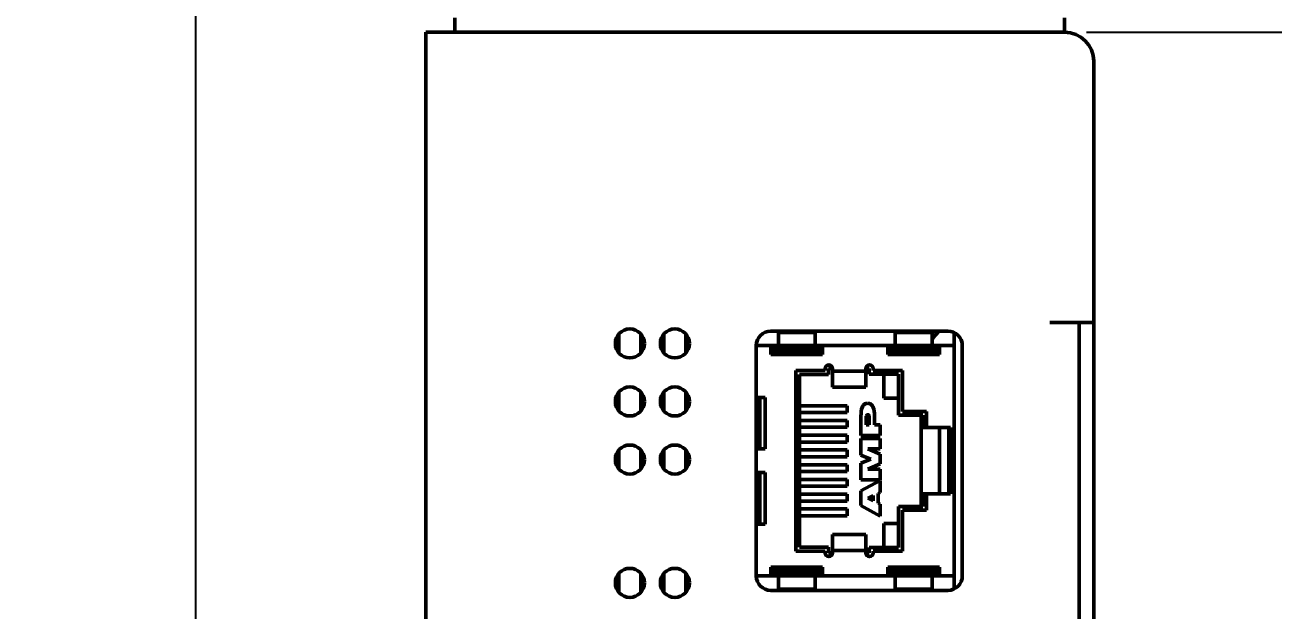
# Model space of a CAD drawing. Header units: millimetres. Extents: x 1391 to 4749, y -272 to 879.
# Drawn here: x 1797.2 to 1883.2, y 401.4 to 441.8 of the extents above; entities that cross this region are included whole.
import ezdxf

# ---------------------------------------------------------------- set-up
doc = ezdxf.new("R2010")
doc.units = ezdxf.units.MM
doc.header["$LTSCALE"] = 3
doc.layers.get('0').update_dxf_attribs({"lineweight": 25})
doc.layers.add('외형선(ISO)', color=7, linetype='Continuous', lineweight=50)
doc.layers.add('치수(ISO)', color=7, linetype='Continuous', lineweight=25)
doc.styles.add('레이블 문자 (JIS)', font='')
doc.styles.get('레이블 문자 (JIS)').set_extended_font_data('Gulim')
doc.dimstyles.new('복사 대상기본값 (JIS)', dxfattribs={"dimscale": 3, "dimtxt": 3, "dimasz": 2, "dimexe": 1, "dimexo": 0.5, "dimgap": 0.8, "dimtad": 1, "dimdsep": 46, "dimtxsty": '레이블 문자 (JIS)', "dimblk": 'Filled-1', "dimcen": 0.09, "dimdle": 10, "dimclrd": 256, "dimclre": 256, "dimclrt": 256, "dimazin": 2, "dimtfac": 0.666667, "dimtmove": 0, "dimatfit": 3, "dimldrblk": 'OPEN', "dimfxl": 1, "dimtolj": 1, "dimtzin": 0, "dimlwd": -1, "dimlwe": -1, "dimarcsym": 0})

# ---------------------------------------------------------------- blocks, each defined once
blk = doc.blocks.new('Filled-1')
at = {"color": 0}
for p, q in [((0, 0), (-1, 0.25)), ((-1, 0.25), (-1, -0.25)), ((-1, 0), (0, 0)), ((-1, -0.25), (0, 0))]:
    blk.add_line(p, q, dxfattribs=at)
at = {"color": 0, "flags": 128}
blk.add_lwpolyline([(-1, -0.25), (0, 0), (-1, 0.25), (-1, -0.25)], dxfattribs=at)
at = {"color": 0}
blk.add_solid([(-1, -0.25), (0, 0), (-1, 0.25), (-1, -0.25)], dxfattribs=at)
blk = doc.blocks.new('*D13')
at = {"layer": 'Defpoints', "color": 0}
for p in [(1865.801, 456.269), (1943.517, 456.269), (1858.301, 244.269)]:
    blk.add_point(p, dxfattribs=at)
at = {"layer": '치수(ISO)'}
for p, q in [((1867.301, 456.269), (1946.517, 456.269)), ((1943.517, 250.269), (1943.517, 450.269)), ((1859.801, 244.269), (1946.517, 244.269))]:
    blk.add_line(p, q, dxfattribs=at)
at = {"layer": '치수(ISO)', "linetype": 'ByBlock', "xscale": 6, "yscale": 6, "zscale": 6}
for p, rotation in [((1943.517, 456.269), 90), ((1943.517, 244.269), 270)]:
    blk.add_blockref('Filled-1', p, dxfattribs=dict(at, rotation=rotation))
at = {"layer": '치수(ISO)', "insert": (1931.865, 350.329), "char_height": 9, "attachment_point": 2, "rotation": 90, "style": '레이블 문자 (JIS)'}
blk.add_mtext('\\A1;212', dxfattribs=at)
blk = doc.blocks.new('_Open')
at = {"color": 0, "linetype": 'ByBlock', "lineweight": -2}
for p, q in [((-1, 0.167), (0, 0)), ((-1, -0.167), (0, 0)), ((0, 0), (-1, 0))]:
    blk.add_line(p, q, dxfattribs=at)
blk = doc.blocks.new('*D14')
at = {"layer": 'Defpoints', "color": 0}
for p in [(1868.801, 441.269), (1925.517, 441.269), (1868.801, 259.269)]:
    blk.add_point(p, dxfattribs=at)
at = {"layer": '치수(ISO)'}
for p, q in [((1870.301, 441.269), (1928.517, 441.269)), ((1925.517, 265.269), (1925.517, 435.269)), ((1870.301, 259.269), (1928.517, 259.269))]:
    blk.add_line(p, q, dxfattribs=at)
at = {"layer": '치수(ISO)', "linetype": 'ByBlock', "xscale": 6, "yscale": 6, "zscale": 6}
for p, rotation in [((1925.517, 441.269), 90), ((1925.517, 259.269), 270)]:
    blk.add_blockref('Filled-1', p, dxfattribs=dict(at, rotation=rotation))
at = {"layer": '치수(ISO)', "insert": (1913.865, 350.329), "char_height": 9, "attachment_point": 2, "rotation": 90, "style": '레이블 문자 (JIS)'}
blk.add_mtext('\\A1;182', dxfattribs=at)
blk = doc.blocks.new('*D20')
at = {"layer": 'Defpoints', "color": 0}
for p in [(1808.941, 451.269), (1838.051, 451.269), (1824.801, 249.769)]:
    blk.add_point(p, dxfattribs=at)
at = {"layer": '치수(ISO)'}
for p, q in [((1836.551, 451.269), (1805.941, 451.269)), ((1808.941, 255.769), (1808.941, 445.269)), ((1823.301, 249.769), (1805.941, 249.769))]:
    blk.add_line(p, q, dxfattribs=at)
at = {"layer": '치수(ISO)', "linetype": 'ByBlock', "xscale": 6, "yscale": 6, "zscale": 6}
for p, rotation in [((1808.941, 451.269), 90), ((1808.941, 249.769), 270)]:
    blk.add_blockref('Filled-1', p, dxfattribs=dict(at, rotation=rotation))
at = {"layer": '치수(ISO)', "insert": (1797.313, 347.499), "char_height": 9, "attachment_point": 2, "rotation": 90, "style": '레이블 문자 (JIS)'}
blk.add_mtext('\\A1;202', dxfattribs=at)

msp = doc.modelspace()

# ---------------------------------------------------------------- linework, layer by layer
at = {"layer": '외형선(ISO)', "color": 0}
for p, q in [((1826.801, 441.269), (1826.801, 442.269)), ((1868.801, 442.269), (1868.801, 441.269)), ((1824.801, 259.269), (1824.801, 441.269)), ((1826.801, 441.269), (1824.801, 441.269)), ((1826.801, 441.269), (1868.801, 441.269)), ((1870.801, 439.269), (1870.801, 421.269)), ((1838.101, 420.481), (1838.101, 419.158)), ((1839.601, 419.158), (1839.601, 420.481)), ((1839.601, 420.481), (1839.601, 419.158)), ((1841.201, 420.481), (1841.201, 419.158)), ((1842.701, 420.481), (1842.701, 419.158)), ((1848.561, 420.669), (1860.753, 420.669)), ((1849.08, 420.584), (1849.08, 420.261)), ((1851.62, 420.584), (1849.08, 420.584)), ((1851.62, 420.584), (1851.62, 420.261)), ((1857.132, 420.584), (1857.132, 420.261)), ((1859.672, 420.584), (1857.132, 420.584)), ((1859.672, 420.584), (1859.672, 420.261)), ((1861.201, 419.669), (1861.201, 420.563)), ((1867.791, 421.259), (1867.791, 421.269)), ((1867.791, 421.269), (1870.801, 421.269)), ((1867.801, 421.259), (1867.791, 421.259)), ((1869.801, 421.259), (1867.801, 421.259)), ((1869.801, 421.269), (1869.801, 279.269)), ((1870.801, 421.269), (1870.801, 279.269)), ((1847.561, 403.794), (1847.561, 419.669)), ((1848.572, 419.669), (1847.561, 419.669)), ((1849.08, 419.669), (1848.572, 419.669)), ((1848.572, 419.06), (1848.572, 419.669)), ((1849.08, 419.669), (1849.08, 420.261)), ((1851.62, 419.669), (1849.08, 419.669)), ((1851.62, 419.669), (1851.62, 420.261)), ((1852.128, 419.669), (1851.62, 419.669)), ((1856.624, 419.669), (1852.128, 419.669)), ((1852.128, 419.06), (1852.128, 419.669)), ((1857.132, 419.669), (1856.624, 419.669)), ((1856.624, 419.06), (1856.624, 419.669)), ((1857.132, 419.669), (1857.132, 420.261)), ((1859.672, 419.669), (1857.132, 419.669)), ((1859.672, 419.669), (1859.672, 420.261)), ((1860.18, 419.669), (1859.672, 419.669)), ((1861.201, 419.669), (1860.18, 419.669)), ((1860.18, 419.06), (1860.18, 419.669)), ((1861.201, 403.794), (1861.201, 419.669)), ((1861.753, 419.669), (1861.753, 403.794)), ((1849.08, 419.42), (1848.572, 419.42)), ((1852.128, 419.288), (1848.572, 419.288)), ((1852.128, 419.06), (1848.572, 419.06)), ((1851.62, 419.42), (1849.08, 419.42)), ((1849.08, 419.407), (1849.08, 419.42)), ((1851.62, 419.407), (1849.08, 419.407)), ((1852.128, 419.42), (1851.62, 419.42)), ((1851.62, 419.407), (1851.62, 419.42)), ((1857.132, 419.42), (1856.624, 419.42)), ((1860.18, 419.288), (1856.624, 419.288)), ((1860.18, 419.06), (1856.624, 419.06)), ((1859.672, 419.42), (1857.132, 419.42)), ((1857.132, 419.407), (1857.132, 419.42)), ((1859.672, 419.407), (1857.132, 419.407)), ((1860.18, 419.42), (1859.672, 419.42)), ((1859.672, 419.407), (1859.672, 419.42)), ((1859.753, 419.288), (1859.753, 419.42)), ((1850.274, 405.509), (1850.274, 417.955)), ((1850.274, 417.955), (1852.306, 417.955)), ((1852.306, 417.955), (1852.306, 418.082)), ((1852.535, 418.082), (1852.535, 417.688)), ((1852.814, 418.082), (1852.535, 418.082)), ((1852.814, 418.082), (1852.814, 417.907)), ((1855.1, 417.907), (1852.814, 417.907)), ((1852.814, 417.907), (1852.814, 417.056)), ((1855.1, 418.082), (1855.1, 417.907)), ((1855.329, 418.082), (1855.1, 418.082)), ((1855.1, 417.907), (1855.1, 417.056)), ((1855.329, 417.701), (1855.329, 418.082)), ((1855.608, 418.082), (1855.608, 417.955)), ((1855.608, 417.955), (1857.64, 417.955)), ((1857.64, 417.955), (1857.64, 415.135)), ((1850.528, 417.688), (1850.528, 405.775)), ((1852.535, 417.688), (1850.528, 417.688)), ((1852.814, 416.812), (1852.814, 417.056)), ((1855.1, 416.812), (1855.1, 417.056)), ((1857.361, 417.701), (1855.329, 417.701)), ((1856.345, 416.05), (1856.345, 417.701)), ((1857.361, 414.881), (1857.361, 417.701)), ((1838.101, 416.481), (1838.101, 415.158)), ((1839.601, 415.158), (1839.601, 416.481)), ((1839.601, 416.481), (1839.601, 415.158)), ((1841.201, 416.481), (1841.201, 415.158)), ((1842.701, 416.481), (1842.701, 415.158)), ((1855.1, 416.812), (1852.814, 416.812)), ((1847.561, 416.1), (1848.171, 416.1)), ((1847.81, 412.544), (1847.81, 416.1)), ((1848.171, 412.544), (1848.171, 416.1)), ((1853.83, 415.523), (1850.528, 415.523)), ((1853.83, 415.523), (1853.83, 415.053)), ((1857.361, 416.05), (1856.345, 416.05)), ((1853.83, 415.053), (1850.528, 415.053)), ((1853.83, 414.507), (1850.528, 414.507)), ((1853.83, 414.507), (1853.83, 414.037)), ((1854.77, 414.813), (1854.77, 413.471)), ((1855.14, 414.201), (1855.14, 414.813)), ((1855.337, 414.813), (1855.337, 414.201)), ((1855.705, 414.201), (1855.705, 414.813)), ((1857.361, 414.881), (1859.037, 414.881)), ((1857.64, 415.135), (1859.291, 415.135)), ((1858.91, 408.582), (1858.91, 414.881)), ((1859.037, 414.881), (1859.037, 414.018)), ((1859.291, 415.135), (1859.291, 414.018)), ((1853.83, 414.037), (1850.528, 414.037)), ((1855.337, 414.201), (1855.14, 414.201)), ((1856.091, 414.201), (1855.705, 414.201)), ((1856.091, 413.471), (1856.091, 414.201)), ((1859.037, 414.018), (1859.291, 414.018)), ((1859.291, 414.018), (1860.942, 414.018)), ((1860.18, 409.446), (1860.18, 414.018)), ((1860.815, 409.446), (1860.815, 414.018)), ((1860.815, 413.872), (1860.942, 413.872)), ((1860.942, 414.018), (1860.942, 409.446)), ((1853.83, 413.491), (1850.528, 413.491)), ((1853.83, 413.021), (1850.528, 413.021)), ((1853.83, 413.491), (1853.83, 413.021)), ((1854.77, 413.471), (1856.091, 413.471)), ((1854.77, 413.273), (1854.77, 412.125)), ((1856.091, 413.273), (1854.77, 413.273)), ((1856.091, 412.547), (1856.091, 413.273)), ((1860.815, 413.402), (1860.942, 413.402)), ((1838.101, 412.481), (1838.101, 411.158)), ((1839.601, 411.158), (1839.601, 412.481)), ((1839.601, 412.481), (1839.601, 411.158)), ((1841.201, 412.481), (1841.201, 411.158)), ((1842.701, 412.481), (1842.701, 411.158)), ((1847.561, 412.544), (1848.171, 412.544)), ((1853.83, 412.475), (1850.528, 412.475)), ((1853.83, 412.005), (1850.528, 412.005)), ((1853.83, 412.475), (1853.83, 412.005)), ((1854.77, 412.125), (1855.453, 411.849)), ((1855.453, 411.849), (1854.77, 411.573)), ((1856.091, 412.187), (1855.238, 412.547)), ((1855.238, 412.547), (1856.091, 412.547)), ((1856.091, 411.512), (1856.091, 412.187)), ((1860.815, 412.602), (1860.942, 412.602)), ((1860.815, 412.132), (1860.942, 412.132)), ((1853.83, 411.459), (1850.528, 411.459)), ((1853.83, 410.989), (1850.528, 410.989)), ((1853.83, 411.459), (1853.83, 410.989)), ((1854.77, 411.573), (1854.77, 410.426)), ((1855.238, 411.152), (1856.091, 411.512)), ((1856.091, 411.152), (1855.238, 411.152)), ((1856.091, 410.426), (1856.091, 411.152)), ((1860.815, 411.332), (1860.942, 411.332)), ((1847.561, 410.919), (1848.171, 410.919)), ((1847.81, 407.363), (1847.81, 410.919)), ((1848.171, 407.363), (1848.171, 410.919)), ((1853.83, 410.443), (1850.528, 410.443)), ((1853.83, 410.443), (1853.83, 409.973)), ((1854.77, 410.426), (1856.091, 410.426)), ((1856.091, 410.384), (1854.77, 409.652)), ((1856.091, 409.554), (1856.091, 410.384)), ((1860.815, 410.862), (1860.942, 410.862)), ((1853.83, 409.973), (1850.528, 409.973)), ((1853.83, 409.427), (1850.528, 409.427)), ((1853.83, 409.427), (1853.83, 408.957)), ((1854.77, 409.652), (1854.77, 408.654)), ((1855.238, 409.149), (1855.618, 409.329)), ((1855.618, 409.329), (1855.618, 408.972)), ((1855.951, 409.487), (1856.091, 409.554)), ((1855.951, 408.817), (1855.951, 409.487)), ((1859.291, 409.446), (1859.037, 409.446)), ((1859.037, 409.446), (1859.037, 408.582)), ((1860.942, 409.446), (1859.291, 409.446)), ((1859.291, 409.446), (1859.291, 408.328)), ((1860.815, 410.062), (1860.942, 410.062)), ((1860.815, 409.592), (1860.942, 409.592)), ((1853.83, 408.957), (1850.528, 408.957)), ((1853.83, 408.411), (1850.528, 408.411)), ((1853.83, 408.411), (1853.83, 407.941)), ((1854.77, 408.654), (1856.091, 407.922)), ((1855.618, 408.972), (1855.238, 409.149)), ((1856.091, 408.752), (1855.951, 408.817)), ((1856.091, 407.922), (1856.091, 408.752)), ((1859.037, 408.582), (1857.361, 408.582)), ((1857.361, 405.763), (1857.361, 408.582)), ((1853.83, 407.941), (1850.528, 407.941)), ((1859.291, 408.328), (1857.64, 408.328)), ((1857.64, 408.328), (1857.64, 405.509)), ((1847.561, 407.363), (1848.171, 407.363)), ((1856.345, 407.414), (1857.361, 407.414)), ((1856.345, 405.763), (1856.345, 407.414)), ((1852.814, 406.407), (1852.814, 406.652)), ((1855.1, 406.652), (1852.814, 406.652)), ((1852.814, 406.407), (1852.814, 405.556)), ((1855.1, 406.407), (1855.1, 406.652)), ((1855.1, 406.407), (1855.1, 405.556)), ((1852.306, 405.509), (1850.274, 405.509)), ((1850.528, 405.775), (1852.535, 405.775)), ((1852.306, 405.382), (1852.306, 405.509)), ((1852.535, 405.775), (1852.535, 405.382)), ((1852.535, 405.382), (1852.814, 405.382)), ((1855.1, 405.556), (1852.814, 405.556)), ((1852.814, 405.556), (1852.814, 405.382)), ((1855.1, 405.556), (1855.1, 405.382)), ((1855.1, 405.382), (1855.329, 405.382)), ((1855.329, 405.763), (1857.361, 405.763)), ((1855.329, 405.382), (1855.329, 405.763)), ((1857.64, 405.509), (1855.608, 405.509)), ((1855.608, 405.509), (1855.608, 405.382)), ((1848.572, 403.794), (1848.572, 404.404)), ((1852.128, 404.404), (1848.572, 404.404)), ((1852.128, 404.175), (1848.572, 404.175)), ((1852.128, 403.794), (1852.128, 404.404)), ((1856.624, 403.794), (1856.624, 404.404)), ((1860.18, 404.404), (1856.624, 404.404)), ((1860.18, 404.175), (1856.624, 404.175)), ((1859.753, 404.043), (1859.753, 404.175)), ((1860.18, 403.794), (1860.18, 404.404)), ((1838.101, 403.981), (1838.101, 402.658)), ((1839.601, 402.658), (1839.601, 403.981)), ((1839.601, 403.981), (1839.601, 402.658)), ((1841.201, 403.981), (1841.201, 402.658)), ((1842.701, 403.981), (1842.701, 402.658)), ((1847.561, 403.794), (1848.572, 403.794)), ((1849.08, 404.043), (1848.572, 404.043)), ((1849.08, 403.794), (1848.572, 403.794)), ((1851.62, 404.056), (1849.08, 404.056)), ((1849.08, 404.043), (1849.08, 404.056)), ((1851.62, 404.043), (1849.08, 404.043)), ((1849.08, 403.203), (1849.08, 403.794)), ((1851.62, 403.794), (1849.08, 403.794)), ((1851.62, 404.043), (1851.62, 404.056)), ((1852.128, 404.043), (1851.62, 404.043)), ((1851.62, 403.203), (1851.62, 403.794)), ((1852.128, 403.794), (1851.62, 403.794)), ((1852.128, 403.794), (1856.624, 403.794)), ((1857.132, 404.043), (1856.624, 404.043)), ((1857.132, 403.794), (1856.624, 403.794)), ((1859.672, 404.056), (1857.132, 404.056)), ((1857.132, 404.043), (1857.132, 404.056)), ((1859.672, 404.043), (1857.132, 404.043)), ((1857.132, 403.203), (1857.132, 403.794)), ((1859.672, 403.794), (1857.132, 403.794)), ((1859.672, 404.043), (1859.672, 404.056)), ((1860.18, 404.043), (1859.672, 404.043)), ((1860.18, 403.794), (1859.672, 403.794)), ((1859.672, 403.203), (1859.672, 403.794)), ((1860.18, 403.794), (1861.201, 403.794)), ((1861.201, 402.9), (1861.201, 403.794)), ((1860.753, 402.794), (1848.561, 402.794)), ((1849.08, 403.203), (1849.08, 402.88)), ((1851.62, 402.88), (1849.08, 402.88)), ((1851.62, 403.203), (1851.62, 402.88)), ((1857.132, 403.203), (1857.132, 402.88)), ((1859.672, 402.88), (1857.132, 402.88)), ((1858.801, 402.88), (1858.801, 402.794)), ((1859.672, 403.203), (1859.672, 402.88))]:
    msp.add_line(p, q, dxfattribs=at)
for centre in [(1838.851, 419.819), (1841.951, 419.819), (1838.851, 415.819), (1841.951, 415.819), (1838.851, 411.819), (1841.951, 411.819), (1838.851, 403.319), (1841.951, 403.319)]:
    msp.add_circle(centre, 1, dxfattribs=at)
for centre, radius, start, end in [((1868.801, 439.269), 2, 0, 90), ((1848.561, 419.669), 1, 90, 180), ((1863.801, 417.269), 5, 137.15636, 145.67131), ((1860.753, 419.669), 1, 0, 90), ((1852.56, 418.082), 0.254, 0, 180), ((1855.354, 418.082), 0.254, 0, 180), ((1855.238, 414.813), 0.0982, 0, 180), ((1852.56, 405.382), 0.254, 180, 0), ((1855.354, 405.382), 0.254, 180, 0), ((1848.561, 403.794), 1, 180, 270), ((1860.753, 403.794), 1, 270, 0)]:
    msp.add_arc(centre, radius, start, end, dxfattribs=at)
for points, knots in [([(1855.238, 415.692), (1855.136, 415.693), (1855.059, 415.664), (1854.995, 415.609), (1854.939, 415.563), (1854.892, 415.496), (1854.855, 415.403), (1854.8, 415.266), (1854.77, 415.072), (1854.77, 414.813)], [0, 0, 0, 0, 0.3194225, 0.3194225, 0.3194225, 0.5950369, 0.5950369, 0.5950369, 1, 1, 1, 1]), ([(1855.705, 414.813), (1855.705, 415.072), (1855.675, 415.265), (1855.621, 415.402), (1855.584, 415.495), (1855.537, 415.562), (1855.482, 415.609), (1855.418, 415.663), (1855.341, 415.693), (1855.238, 415.692)], [0, 0, 0, 0, 0.4044615, 0.4044615, 0.4044615, 0.6796606, 0.6796606, 0.6796606, 0.9999999, 0.9999999, 0.9999999, 0.9999999])]:
    msp.add_open_spline(points, degree=3, knots=knots, dxfattribs=at)

# ---------------------------------------------------------------- dimensions: what is measured, and where the dimension line sits
at = {"layer": '치수(ISO)', "color": 0}
for base, p1, p2, angle, override, picture, middle in [((1943.517, 456.269), (1858.301, 244.269), (1865.801, 456.269), 270, {"dimgap": 0.8, "dimdec": 2, "dimtol": 0, "dimlim": 0, "dimtp": 0, "dimtm": 0, "dimtdec": 2, "dimtofl": 0, "dimatfit": 1}, '*D13', (1943.517, 350.329)), ((1808.941104927, 451.269192816), (1824.801229707, 249.769192816), (1838.051229707, 451.269192816), 90, {"dimgap": 0.8, "dimdec": 0, "dimtol": 0, "dimlim": 0, "dimtp": 0, "dimtm": 0, "dimtdec": 0, "dimtofl": 0, "dimatfit": 1}, '*D20', (1808.941104927, 347.498819257)), ((1925.517, 441.269), (1868.801, 259.269), (1868.801, 441.269), 270, {"dimgap": 0.8, "dimdec": 2, "dimtol": 0, "dimlim": 0, "dimtp": 0, "dimtm": 0, "dimtdec": 2, "dimtofl": 0, "dimatfit": 1}, '*D14', (1925.517, 350.329))]:
    dim = msp.add_linear_dim(base=base, p1=p1, p2=p2, angle=angle, dimstyle='복사 대상기본값 (JIS)', override=override, dxfattribs=at)
    dim.commit()
    dim.dimension.update_dxf_attribs({"geometry": picture, "text_midpoint": middle, "dimtype": 160})

doc.saveas('drawing.dxf')
